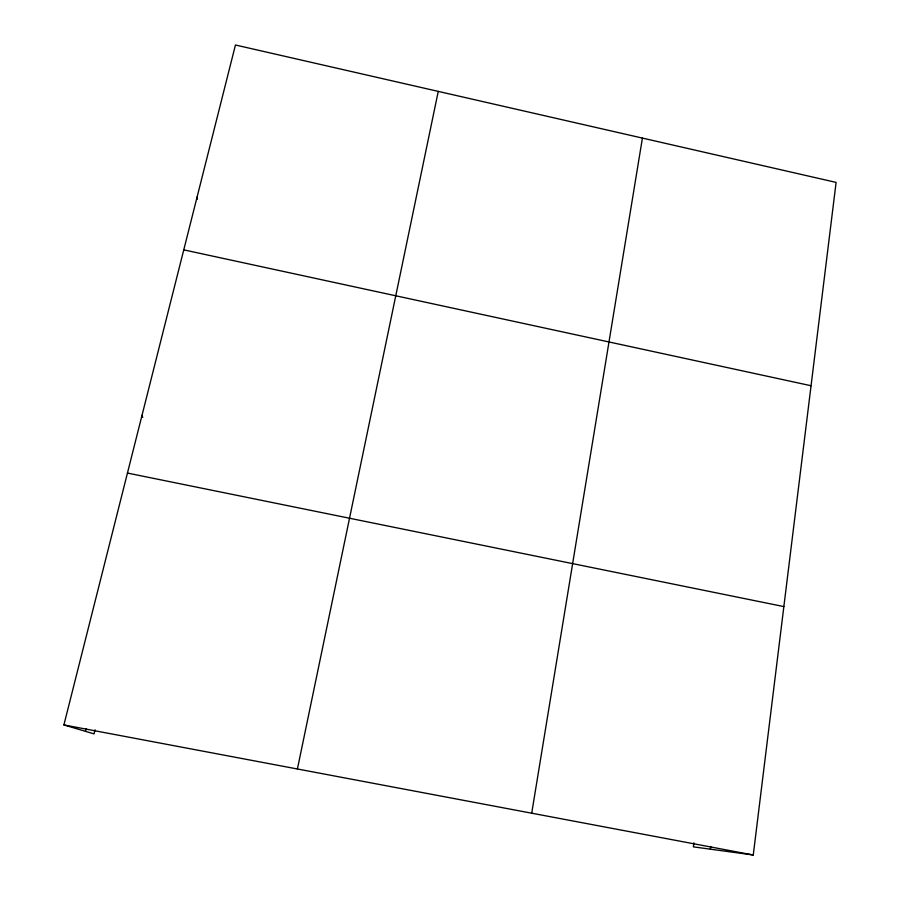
<?xml version="1.0" encoding="UTF-8"?>
<svg xmlns="http://www.w3.org/2000/svg" width="900" height="900" viewBox="0 0 900 900"><rect width="100%" height="100%" fill="white"/><g stroke="black" fill="none" stroke-linecap="round" stroke-linejoin="round"><path stroke-width="1.35" d="M693.923 842.85L693.383 846.866L753.266 855L836.1 182.396L235.451 45L63.9 724.928L94.039 733.894L95.04 729.821M710.381 849.173L710.73 846.506M531.709 813.195L642.42 138.094M297.405 768.994L438.255 91.395M85.522 731.363L86.198 728.651M63.9 724.928L753.266 855M127.451 473.062L783.855 606.589M183.769 249.862L811.058 385.729M141.998 415.406L142.74 417.319M197.1 197.021L197.438 199.181"/></g></svg>
